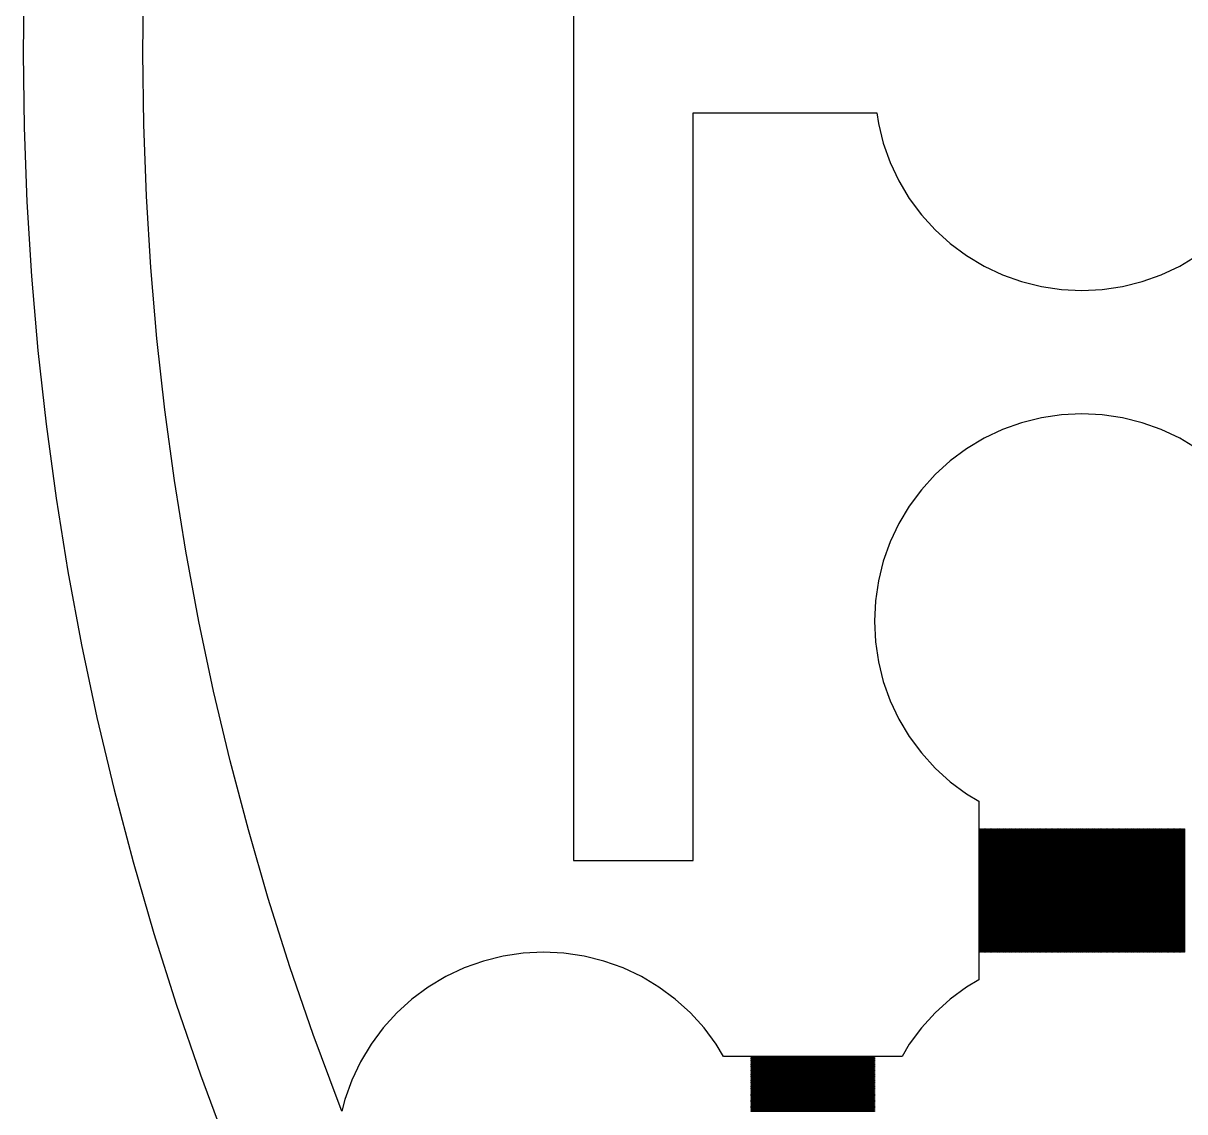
# Model space of a CAD drawing. Extents: x -10 to 91, y -24 to 82.
# Drawn here: x -10.2 to 9.22, y 9.3 to 27.5 of the extents above; entities that cross this region are included whole.
import ezdxf

# ---------------------------------------------------------------- set-up
doc = ezdxf.new("R2010")
doc.units = 0

msp = doc.modelspace()

# ---------------------------------------------------------------- linework, layer by layer
for p, q in [((-1, 32.0704), (-1, 13.5)), ((-10.1847, 28.2442), (-10.2, 27)), ((-8.2, 27), (-8.18532, 28.1951)), ((-10.2, 27), (-10.1847, 25.7558)), ((-8.18532, 25.8048), (-8.2, 27)), ((1, 13.5), (1, 26)), ((1, 26), (4.07043, 26)), ((4.07043, 26), (4.09668, 25.823)), ((-10.1847, 25.7558), (-10.1389, 24.5123)), ((-8.14133, 24.6104), (-8.18532, 25.8048)), ((4.09668, 25.823), (4.17943, 25.4927)), ((4.17943, 25.4927), (4.29414, 25.1721)), ((4.29414, 25.1721), (4.43974, 24.8643)), ((4.43974, 24.8643), (4.61481, 24.5722)), ((-10.1389, 24.5123), (-10.0626, 23.2703)), ((-8.06804, 23.4174), (-8.14133, 24.6104)), ((4.61481, 24.5722), (4.81766, 24.2987)), ((4.81766, 24.2987), (5.04634, 24.0463)), ((5.04634, 24.0463), (5.29866, 23.8177)), ((5.29866, 23.8177), (5.57217, 23.6148)), ((5.57217, 23.6148), (5.86426, 23.4397)), ((9.13574, 23.4397), (9.42783, 23.6148)), ((-7.96548, 22.2266), (-8.06804, 23.4174)), ((5.86426, 23.4397), (6.17209, 23.2941)), ((8.82791, 23.2941), (9.13574, 23.4397)), ((-10.0626, 23.2703), (-9.95586, 22.0305)), ((6.17209, 23.2941), (6.49272, 23.1794)), ((6.49272, 23.1794), (6.82304, 23.0967)), ((8.17696, 23.0967), (8.50728, 23.1794)), ((8.50728, 23.1794), (8.82791, 23.2941)), ((6.82304, 23.0967), (7.15988, 23.0467)), ((7.15988, 23.0467), (7.5, 23.03)), ((7.5, 23.03), (7.84012, 23.0467)), ((7.84012, 23.0467), (8.17696, 23.0967)), ((-7.83374, 21.0386), (-7.96548, 22.2266)), ((-9.95586, 22.0305), (-9.81871, 20.7938)), ((-7.67288, 19.8542), (-7.83374, 21.0386)), ((-9.81871, 20.7938), (-9.65125, 19.5608)), ((6.49272, 20.8206), (6.17209, 20.7059)), ((6.82304, 20.9033), (6.49272, 20.8206)), ((7.15988, 20.9533), (6.82304, 20.9033)), ((7.5, 20.97), (7.15988, 20.9533)), ((7.84012, 20.9533), (7.5, 20.97)), ((8.17696, 20.9033), (7.84012, 20.9533)), ((8.50728, 20.8206), (8.17696, 20.9033)), ((8.82791, 20.7059), (8.50728, 20.8206)), ((6.17209, 20.7059), (5.86426, 20.5603)), ((9.13574, 20.5603), (8.82791, 20.7059)), ((5.86426, 20.5603), (5.57217, 20.3852)), ((9.42783, 20.3852), (9.13574, 20.5603)), ((5.57217, 20.3852), (5.29866, 20.1823)), ((5.29866, 20.1823), (5.04634, 19.9537)), ((-7.48302, 18.6741), (-7.67288, 19.8542)), ((5.04634, 19.9537), (4.81766, 19.7013)), ((4.81766, 19.7013), (4.61481, 19.4278)), ((-9.65125, 19.5608), (-9.45357, 18.3322)), ((4.61481, 19.4278), (4.43974, 19.1357)), ((4.43974, 19.1357), (4.29414, 18.8279)), ((-7.26424, 17.4991), (-7.48302, 18.6741)), ((4.29414, 18.8279), (4.17943, 18.5073)), ((4.17943, 18.5073), (4.09668, 18.177)), ((-9.45357, 18.3322), (-9.2258, 17.1089)), ((4.09668, 18.177), (4.04672, 17.8401)), ((4.04672, 17.8401), (4.03001, 17.5)), ((-7.01669, 16.3298), (-7.26424, 17.4991)), ((4.03001, 17.5), (4.04672, 17.1599)), ((-9.2258, 17.1089), (-8.96809, 15.8916)), ((4.04672, 17.1599), (4.09668, 16.823)), ((4.09668, 16.823), (4.17943, 16.4927)), ((-6.74051, 15.1669), (-7.01669, 16.3298)), ((4.17943, 16.4927), (4.29414, 16.1721)), ((4.29414, 16.1721), (4.43974, 15.8642)), ((-8.96809, 15.8916), (-8.68057, 14.6809)), ((4.43974, 15.8642), (4.61481, 15.5722)), ((4.61481, 15.5722), (4.81766, 15.2986)), ((-6.43588, 14.0111), (-6.74051, 15.1669)), ((4.81766, 15.2986), (5.04634, 15.0463)), ((5.04634, 15.0463), (5.29866, 14.8176)), ((5.29866, 14.8176), (5.57217, 14.6148)), ((-8.68057, 14.6809), (-8.36343, 13.4777)), ((5.57217, 14.6148), (5.77501, 14.4932)), ((5.77501, 14.4932), (5.77501, 11.5068)), ((-6.10298, 12.8631), (-6.43588, 14.0111)), ((5.785, 11.97), (5.785, 14.03)), ((5.785, 14.03), (5.79501, 14.03)), ((5.79501, 14.03), (5.79501, 11.97)), ((5.80501, 11.97), (5.80501, 14.03)), ((5.80501, 14.03), (5.815, 14.03)), ((5.815, 14.03), (5.815, 11.97)), ((5.82501, 11.97), (5.82501, 14.03)), ((5.82501, 14.03), (5.83501, 14.03)), ((5.83501, 14.03), (5.83501, 11.97)), ((5.845, 11.97), (5.845, 14.03)), ((5.845, 14.03), (5.85501, 14.03)), ((5.85501, 14.03), (5.85501, 11.97)), ((5.86501, 11.97), (5.86501, 14.03)), ((5.86501, 14.03), (5.875, 14.03)), ((5.875, 14.03), (5.875, 11.97)), ((5.88501, 11.97), (5.88501, 14.03)), ((5.88501, 14.03), (5.895, 14.03)), ((5.895, 14.03), (5.895, 11.97)), ((5.90501, 11.97), (5.90501, 14.03)), ((5.90501, 14.03), (5.91501, 14.03)), ((5.91501, 14.03), (5.91501, 11.97)), ((5.925, 11.97), (5.925, 14.03)), ((5.925, 14.03), (5.93501, 14.03)), ((5.93501, 14.03), (5.93501, 11.97)), ((5.94501, 11.97), (5.94501, 14.03)), ((5.94501, 14.03), (5.955, 14.03)), ((5.955, 14.03), (5.955, 11.97)), ((5.96501, 11.97), (5.96501, 14.03)), ((5.96501, 14.03), (5.97501, 14.03)), ((5.97501, 14.03), (5.97501, 11.97)), ((5.985, 11.97), (5.985, 14.03)), ((5.985, 14.03), (5.99501, 14.03)), ((5.99501, 14.03), (5.99501, 11.97)), ((6.005, 11.97), (6.005, 14.03)), ((6.005, 14.03), (6.01501, 14.03)), ((6.01501, 14.03), (6.01501, 11.97)), ((6.02501, 11.97), (6.02501, 14.03)), ((6.02501, 14.03), (6.035, 14.03)), ((6.035, 14.03), (6.035, 11.97)), ((6.04501, 11.97), (6.04501, 14.03)), ((6.04501, 14.03), (6.05501, 14.03)), ((6.05501, 14.03), (6.05501, 11.97)), ((6.065, 11.97), (6.065, 14.03)), ((6.065, 14.03), (6.07501, 14.03)), ((6.07501, 14.03), (6.07501, 11.97)), ((6.08501, 11.97), (6.08501, 14.03)), ((6.08501, 14.03), (6.095, 14.03)), ((6.095, 14.03), (6.095, 11.97)), ((6.10501, 11.97), (6.10501, 14.03)), ((6.10501, 14.03), (6.11501, 14.03)), ((6.11501, 14.03), (6.11501, 11.97)), ((6.125, 11.97), (6.125, 14.03)), ((6.125, 14.03), (6.13501, 14.03)), ((6.13501, 14.03), (6.13501, 11.97)), ((6.145, 11.97), (6.145, 14.03)), ((6.145, 14.03), (6.15501, 14.03)), ((6.15501, 14.03), (6.15501, 11.97)), ((6.16501, 11.97), (6.16501, 14.03)), ((6.16501, 14.03), (6.175, 14.03)), ((6.175, 14.03), (6.175, 11.97)), ((6.18501, 11.97), (6.18501, 14.03)), ((6.18501, 14.03), (6.19501, 14.03)), ((6.19501, 14.03), (6.19501, 11.97)), ((6.205, 11.97), (6.205, 14.03)), ((6.205, 14.03), (6.21501, 14.03)), ((6.21501, 14.03), (6.21501, 11.97)), ((6.22501, 11.97), (6.22501, 14.03)), ((6.22501, 14.03), (6.235, 14.03)), ((6.235, 14.03), (6.235, 11.97)), ((6.24501, 11.97), (6.24501, 14.03)), ((6.24501, 14.03), (6.255, 14.03)), ((6.255, 14.03), (6.255, 11.97)), ((6.26501, 11.97), (6.26501, 14.03)), ((6.26501, 14.03), (6.27501, 14.03)), ((6.27501, 14.03), (6.27501, 11.97)), ((6.285, 11.97), (6.285, 14.03)), ((6.285, 14.03), (6.29501, 14.03)), ((6.29501, 14.03), (6.29501, 11.97)), ((6.30501, 11.97), (6.30501, 14.03)), ((6.30501, 14.03), (6.315, 14.03)), ((6.315, 14.03), (6.315, 11.97)), ((6.32501, 11.97), (6.32501, 14.03)), ((6.32501, 14.03), (6.33501, 14.03)), ((6.33501, 14.03), (6.33501, 11.97)), ((6.345, 11.97), (6.345, 14.03)), ((6.345, 14.03), (6.35501, 14.03)), ((6.35501, 14.03), (6.35501, 11.97)), ((6.36501, 11.97), (6.36501, 14.03)), ((6.36501, 14.03), (6.375, 14.03)), ((6.375, 14.03), (6.375, 11.97)), ((6.38501, 11.97), (6.38501, 14.03)), ((6.38501, 14.03), (6.395, 14.03)), ((6.395, 14.03), (6.395, 11.97)), ((6.40501, 11.97), (6.40501, 14.03)), ((6.40501, 14.03), (6.41501, 14.03)), ((6.41501, 14.03), (6.41501, 11.97)), ((6.425, 11.97), (6.425, 14.03)), ((6.425, 14.03), (6.43501, 14.03)), ((6.43501, 14.03), (6.43501, 11.97)), ((6.44501, 11.97), (6.44501, 14.03)), ((6.44501, 14.03), (6.455, 14.03)), ((6.455, 14.03), (6.455, 11.97)), ((6.46501, 11.97), (6.46501, 14.03)), ((6.46501, 14.03), (6.47501, 14.03)), ((6.47501, 14.03), (6.47501, 11.97)), ((6.485, 11.97), (6.485, 14.03)), ((6.485, 14.03), (6.49501, 14.03)), ((6.49501, 14.03), (6.49501, 11.97)), ((6.505, 11.97), (6.505, 14.03)), ((6.505, 14.03), (6.51501, 14.03)), ((6.51501, 14.03), (6.51501, 11.97)), ((6.52501, 11.97), (6.52501, 14.03)), ((6.52501, 14.03), (6.535, 14.03)), ((6.535, 14.03), (6.535, 11.97)), ((6.54501, 11.97), (6.54501, 14.03)), ((6.54501, 14.03), (6.55501, 14.03)), ((6.55501, 14.03), (6.55501, 11.97)), ((6.565, 11.97), (6.565, 14.03)), ((6.565, 14.03), (6.57501, 14.03)), ((6.57501, 14.03), (6.57501, 11.97)), ((6.58501, 11.97), (6.58501, 14.03)), ((6.58501, 14.03), (6.595, 14.03)), ((6.595, 14.03), (6.595, 11.97)), ((6.60501, 11.97), (6.60501, 14.03)), ((6.60501, 14.03), (6.61501, 14.03)), ((6.61501, 14.03), (6.61501, 11.97)), ((6.625, 11.97), (6.625, 14.03)), ((6.625, 14.03), (6.63501, 14.03)), ((6.63501, 14.03), (6.63501, 11.97)), ((6.645, 11.97), (6.645, 14.03)), ((6.645, 14.03), (6.65501, 14.03)), ((6.65501, 14.03), (6.65501, 11.97)), ((6.66501, 11.97), (6.66501, 14.03)), ((6.66501, 14.03), (6.675, 14.03)), ((6.675, 14.03), (6.675, 11.97)), ((6.68501, 11.97), (6.68501, 14.03)), ((6.68501, 14.03), (6.69501, 14.03)), ((6.69501, 14.03), (6.69501, 11.97)), ((6.705, 11.97), (6.705, 14.03)), ((6.705, 14.03), (6.71501, 14.03)), ((6.71501, 14.03), (6.71501, 11.97)), ((6.72501, 11.97), (6.72501, 14.03)), ((6.72501, 14.03), (6.735, 14.03)), ((6.735, 14.03), (6.735, 11.97)), ((6.74501, 11.97), (6.74501, 14.03)), ((6.74501, 14.03), (6.755, 14.03)), ((6.755, 14.03), (6.755, 11.97)), ((6.76501, 11.97), (6.76501, 14.03)), ((6.76501, 14.03), (6.77501, 14.03)), ((6.77501, 14.03), (6.77501, 11.97)), ((6.785, 11.97), (6.785, 14.03)), ((6.785, 14.03), (6.79501, 14.03)), ((6.79501, 14.03), (6.79501, 11.97)), ((6.80501, 11.97), (6.80501, 14.03)), ((6.80501, 14.03), (6.815, 14.03)), ((6.815, 14.03), (6.815, 11.97)), ((6.82501, 11.97), (6.82501, 14.03)), ((6.82501, 14.03), (6.83501, 14.03)), ((6.83501, 14.03), (6.83501, 11.97)), ((6.845, 11.97), (6.845, 14.03)), ((6.845, 14.03), (6.85501, 14.03)), ((6.85501, 14.03), (6.85501, 11.97)), ((6.86501, 11.97), (6.86501, 14.03)), ((6.86501, 14.03), (6.875, 14.03)), ((6.875, 14.03), (6.875, 11.97)), ((6.88501, 11.97), (6.88501, 14.03)), ((6.88501, 14.03), (6.895, 14.03)), ((6.895, 14.03), (6.895, 11.97)), ((6.90501, 11.97), (6.90501, 14.03)), ((6.90501, 14.03), (6.91501, 14.03)), ((6.91501, 14.03), (6.91501, 11.97)), ((6.925, 11.97), (6.925, 14.03)), ((6.925, 14.03), (6.93501, 14.03)), ((6.93501, 14.03), (6.93501, 11.97)), ((6.94501, 11.97), (6.94501, 14.03)), ((6.94501, 14.03), (6.955, 14.03)), ((6.955, 14.03), (6.955, 11.97)), ((6.96501, 11.97), (6.96501, 14.03)), ((6.96501, 14.03), (6.97501, 14.03)), ((6.97501, 14.03), (6.97501, 11.97)), ((6.985, 11.97), (6.985, 14.03)), ((6.985, 14.03), (6.99501, 14.03)), ((6.99501, 14.03), (6.99501, 11.97)), ((7.005, 11.97), (7.005, 14.03)), ((7.005, 14.03), (7.01501, 14.03)), ((7.01501, 14.03), (7.01501, 11.97)), ((7.02501, 11.97), (7.02501, 14.03)), ((7.02501, 14.03), (7.035, 14.03)), ((7.035, 14.03), (7.035, 11.97)), ((7.04501, 11.97), (7.04501, 14.03)), ((7.04501, 14.03), (7.05501, 14.03)), ((7.05501, 14.03), (7.05501, 11.97)), ((7.065, 11.97), (7.065, 14.03)), ((7.065, 14.03), (7.07501, 14.03)), ((7.07501, 14.03), (7.07501, 11.97)), ((7.08501, 11.97), (7.08501, 14.03)), ((7.08501, 14.03), (7.095, 14.03)), ((7.095, 14.03), (7.095, 11.97)), ((7.10501, 11.97), (7.10501, 14.03)), ((7.10501, 14.03), (7.11501, 14.03)), ((7.11501, 14.03), (7.11501, 11.97)), ((7.125, 11.97), (7.125, 14.03)), ((7.125, 14.03), (7.13501, 14.03)), ((7.13501, 14.03), (7.13501, 11.97)), ((7.145, 11.97), (7.145, 14.03)), ((7.145, 14.03), (7.15501, 14.03)), ((7.15501, 14.03), (7.15501, 11.97)), ((7.16501, 11.97), (7.16501, 14.03)), ((7.16501, 14.03), (7.175, 14.03)), ((7.175, 14.03), (7.175, 11.97)), ((7.18501, 11.97), (7.18501, 14.03)), ((7.18501, 14.03), (7.19501, 14.03)), ((7.19501, 14.03), (7.19501, 11.97)), ((7.205, 11.97), (7.205, 14.03)), ((7.205, 14.03), (7.21501, 14.03)), ((7.21501, 14.03), (7.21501, 11.97)), ((7.22501, 11.97), (7.22501, 14.03)), ((7.22501, 14.03), (7.235, 14.03)), ((7.235, 14.03), (7.235, 11.97)), ((7.24501, 11.97), (7.24501, 14.03)), ((7.24501, 14.03), (7.255, 14.03)), ((7.255, 14.03), (7.255, 11.97)), ((7.26501, 11.97), (7.26501, 14.03)), ((7.26501, 14.03), (7.27501, 14.03)), ((7.27501, 14.03), (7.27501, 11.97)), ((7.285, 11.97), (7.285, 14.03)), ((7.285, 14.03), (7.29501, 14.03)), ((7.29501, 14.03), (7.29501, 11.97)), ((7.30501, 11.97), (7.30501, 14.03)), ((7.30501, 14.03), (7.315, 14.03)), ((7.315, 14.03), (7.315, 11.97)), ((7.32501, 11.97), (7.32501, 14.03)), ((7.32501, 14.03), (7.33501, 14.03)), ((7.33501, 14.03), (7.33501, 11.97)), ((7.345, 11.97), (7.345, 14.03)), ((7.345, 14.03), (7.35501, 14.03)), ((7.35501, 14.03), (7.35501, 11.97)), ((7.36501, 11.97), (7.36501, 14.03)), ((7.36501, 14.03), (7.375, 14.03)), ((7.375, 14.03), (7.375, 11.97)), ((7.38501, 11.97), (7.38501, 14.03)), ((7.38501, 14.03), (7.395, 14.03)), ((7.395, 14.03), (7.395, 11.97)), ((7.40501, 11.97), (7.40501, 14.03)), ((7.40501, 14.03), (7.41501, 14.03)), ((7.41501, 14.03), (7.41501, 11.97)), ((7.425, 11.97), (7.425, 14.03)), ((7.425, 14.03), (7.43501, 14.03)), ((7.43501, 14.03), (7.43501, 11.97)), ((7.44501, 11.97), (7.44501, 14.03)), ((7.44501, 14.03), (7.455, 14.03)), ((7.455, 14.03), (7.455, 11.97)), ((7.46501, 11.97), (7.46501, 14.03)), ((7.46501, 14.03), (7.47501, 14.03)), ((7.47501, 14.03), (7.47501, 11.97)), ((7.485, 11.97), (7.485, 14.03)), ((7.485, 14.03), (7.49501, 14.03)), ((7.49501, 14.03), (7.49501, 11.97)), ((7.50499, 11.97), (7.50499, 14.03)), ((7.50499, 14.03), (7.515, 14.03)), ((7.515, 14.03), (7.515, 11.97)), ((7.52499, 11.97), (7.52499, 14.03)), ((7.52499, 14.03), (7.53499, 14.03)), ((7.53499, 14.03), (7.53499, 11.97)), ((7.545, 11.97), (7.545, 14.03)), ((7.545, 14.03), (7.55499, 14.03)), ((7.55499, 14.03), (7.55499, 11.97)), ((7.56499, 11.97), (7.56499, 14.03)), ((7.56499, 14.03), (7.575, 14.03)), ((7.575, 14.03), (7.575, 11.97)), ((7.58499, 11.97), (7.58499, 14.03)), ((7.58499, 14.03), (7.59499, 14.03)), ((7.59499, 14.03), (7.59499, 11.97)), ((7.605, 11.97), (7.605, 14.03)), ((7.605, 14.03), (7.61499, 14.03)), ((7.61499, 14.03), (7.61499, 11.97)), ((7.625, 11.97), (7.625, 14.03)), ((7.625, 14.03), (7.63499, 14.03)), ((7.63499, 14.03), (7.63499, 11.97)), ((7.64499, 11.97), (7.64499, 14.03)), ((7.64499, 14.03), (7.655, 14.03)), ((7.655, 14.03), (7.655, 11.97)), ((7.66499, 11.97), (7.66499, 14.03)), ((7.66499, 14.03), (7.67499, 14.03)), ((7.67499, 14.03), (7.67499, 11.97)), ((7.685, 11.97), (7.685, 14.03)), ((7.685, 14.03), (7.69499, 14.03)), ((7.69499, 14.03), (7.69499, 11.97)), ((7.70499, 11.97), (7.70499, 14.03)), ((7.70499, 14.03), (7.715, 14.03)), ((7.715, 14.03), (7.715, 11.97)), ((7.72499, 11.97), (7.72499, 14.03)), ((7.72499, 14.03), (7.73499, 14.03)), ((7.73499, 14.03), (7.73499, 11.97)), ((7.745, 11.97), (7.745, 14.03)), ((7.745, 14.03), (7.75499, 14.03)), ((7.75499, 14.03), (7.75499, 11.97)), ((7.765, 11.97), (7.765, 14.03)), ((7.765, 14.03), (7.77499, 14.03)), ((7.77499, 14.03), (7.77499, 11.97)), ((7.78499, 11.97), (7.78499, 14.03)), ((7.78499, 14.03), (7.795, 14.03)), ((7.795, 14.03), (7.795, 11.97)), ((7.80499, 11.97), (7.80499, 14.03)), ((7.80499, 14.03), (7.81499, 14.03)), ((7.81499, 14.03), (7.81499, 11.97)), ((7.825, 11.97), (7.825, 14.03)), ((7.825, 14.03), (7.83499, 14.03)), ((7.83499, 14.03), (7.83499, 11.97)), ((7.84499, 11.97), (7.84499, 14.03)), ((7.84499, 14.03), (7.855, 14.03)), ((7.855, 14.03), (7.855, 11.97)), ((7.86499, 11.97), (7.86499, 14.03)), ((7.86499, 14.03), (7.875, 14.03)), ((7.875, 14.03), (7.875, 11.97)), ((7.88499, 11.97), (7.88499, 14.03)), ((7.88499, 14.03), (7.89499, 14.03)), ((7.89499, 14.03), (7.89499, 11.97)), ((7.905, 11.97), (7.905, 14.03)), ((7.905, 14.03), (7.91499, 14.03)), ((7.91499, 14.03), (7.91499, 11.97)), ((7.92499, 11.97), (7.92499, 14.03)), ((7.92499, 14.03), (7.935, 14.03)), ((7.935, 14.03), (7.935, 11.97)), ((7.94499, 11.97), (7.94499, 14.03)), ((7.94499, 14.03), (7.95499, 14.03)), ((7.95499, 14.03), (7.95499, 11.97)), ((7.965, 11.97), (7.965, 14.03)), ((7.965, 14.03), (7.97499, 14.03)), ((7.97499, 14.03), (7.97499, 11.97)), ((7.98499, 11.97), (7.98499, 14.03)), ((7.98499, 14.03), (7.995, 14.03)), ((7.995, 14.03), (7.995, 11.97)), ((8.00499, 11.97), (8.00499, 14.03)), ((8.00499, 14.03), (8.015, 14.03)), ((8.015, 14.03), (8.015, 11.97)), ((8.02499, 11.97), (8.02499, 14.03)), ((8.02499, 14.03), (8.03499, 14.03)), ((8.03499, 14.03), (8.03499, 11.97)), ((8.045, 11.97), (8.045, 14.03)), ((8.045, 14.03), (8.05499, 14.03)), ((8.05499, 14.03), (8.05499, 11.97)), ((8.06499, 11.97), (8.06499, 14.03)), ((8.06499, 14.03), (8.075, 14.03)), ((8.075, 14.03), (8.075, 11.97)), ((8.08499, 11.97), (8.08499, 14.03)), ((8.08499, 14.03), (8.09499, 14.03)), ((8.09499, 14.03), (8.09499, 11.97)), ((8.105, 11.97), (8.105, 14.03)), ((8.105, 14.03), (8.11499, 14.03)), ((8.11499, 14.03), (8.11499, 11.97)), ((8.125, 11.97), (8.125, 14.03)), ((8.125, 14.03), (8.13499, 14.03)), ((8.13499, 14.03), (8.13499, 11.97)), ((8.14499, 11.97), (8.14499, 14.03)), ((8.14499, 14.03), (8.155, 14.03)), ((8.155, 14.03), (8.155, 11.97)), ((8.16499, 11.97), (8.16499, 14.03)), ((8.16499, 14.03), (8.17499, 14.03)), ((8.17499, 14.03), (8.17499, 11.97)), ((8.185, 11.97), (8.185, 14.03)), ((8.185, 14.03), (8.19499, 14.03)), ((8.19499, 14.03), (8.19499, 11.97)), ((8.20499, 11.97), (8.20499, 14.03)), ((8.20499, 14.03), (8.215, 14.03)), ((8.215, 14.03), (8.215, 11.97)), ((8.22499, 11.97), (8.22499, 14.03)), ((8.22499, 14.03), (8.23499, 14.03)), ((8.23499, 14.03), (8.23499, 11.97)), ((8.245, 11.97), (8.245, 14.03)), ((8.245, 14.03), (8.25499, 14.03)), ((8.25499, 14.03), (8.25499, 11.97)), ((8.265, 11.97), (8.265, 14.03)), ((8.265, 14.03), (8.27499, 14.03)), ((8.27499, 14.03), (8.27499, 11.97)), ((8.28499, 11.97), (8.28499, 14.03)), ((8.28499, 14.03), (8.295, 14.03)), ((8.295, 14.03), (8.295, 11.97)), ((8.30499, 11.97), (8.30499, 14.03)), ((8.30499, 14.03), (8.31499, 14.03)), ((8.31499, 14.03), (8.31499, 11.97)), ((8.325, 11.97), (8.325, 14.03)), ((8.325, 14.03), (8.33499, 14.03)), ((8.33499, 14.03), (8.33499, 11.97)), ((8.34499, 11.97), (8.34499, 14.03)), ((8.34499, 14.03), (8.355, 14.03)), ((8.355, 14.03), (8.355, 11.97)), ((8.36499, 11.97), (8.36499, 14.03)), ((8.36499, 14.03), (8.375, 14.03)), ((8.375, 14.03), (8.375, 11.97)), ((8.38499, 11.97), (8.38499, 14.03)), ((8.38499, 14.03), (8.39499, 14.03)), ((8.39499, 14.03), (8.39499, 11.97)), ((8.405, 11.97), (8.405, 14.03)), ((8.405, 14.03), (8.41499, 14.03)), ((8.41499, 14.03), (8.41499, 11.97)), ((8.42499, 11.97), (8.42499, 14.03)), ((8.42499, 14.03), (8.435, 14.03)), ((8.435, 14.03), (8.435, 11.97)), ((8.44499, 11.97), (8.44499, 14.03)), ((8.44499, 14.03), (8.45499, 14.03)), ((8.45499, 14.03), (8.45499, 11.97)), ((8.465, 11.97), (8.465, 14.03)), ((8.465, 14.03), (8.47499, 14.03)), ((8.47499, 14.03), (8.47499, 11.97)), ((8.48499, 11.97), (8.48499, 14.03)), ((8.48499, 14.03), (8.495, 14.03)), ((8.495, 14.03), (8.495, 11.97)), ((8.50499, 11.97), (8.50499, 14.03)), ((8.50499, 14.03), (8.515, 14.03)), ((8.515, 14.03), (8.515, 11.97)), ((8.52499, 11.97), (8.52499, 14.03)), ((8.52499, 14.03), (8.53499, 14.03)), ((8.53499, 14.03), (8.53499, 11.97)), ((8.545, 11.97), (8.545, 14.03)), ((8.545, 14.03), (8.55499, 14.03)), ((8.55499, 14.03), (8.55499, 11.97)), ((8.56499, 11.97), (8.56499, 14.03)), ((8.56499, 14.03), (8.575, 14.03)), ((8.575, 14.03), (8.575, 11.97)), ((8.58499, 11.97), (8.58499, 14.03)), ((8.58499, 14.03), (8.59499, 14.03)), ((8.59499, 14.03), (8.59499, 11.97)), ((8.605, 11.97), (8.605, 14.03)), ((8.605, 14.03), (8.61499, 14.03)), ((8.61499, 14.03), (8.61499, 11.97)), ((8.625, 11.97), (8.625, 14.03)), ((8.625, 14.03), (8.63499, 14.03)), ((8.63499, 14.03), (8.63499, 11.97)), ((8.64499, 11.97), (8.64499, 14.03)), ((8.64499, 14.03), (8.655, 14.03)), ((8.655, 14.03), (8.655, 11.97)), ((8.66499, 11.97), (8.66499, 14.03)), ((8.66499, 14.03), (8.67499, 14.03)), ((8.67499, 14.03), (8.67499, 11.97)), ((8.685, 11.97), (8.685, 14.03)), ((8.685, 14.03), (8.69499, 14.03)), ((8.69499, 14.03), (8.69499, 11.97)), ((8.70499, 11.97), (8.70499, 14.03)), ((8.70499, 14.03), (8.715, 14.03)), ((8.715, 14.03), (8.715, 11.97)), ((8.72499, 11.97), (8.72499, 14.03)), ((8.72499, 14.03), (8.73499, 14.03)), ((8.73499, 14.03), (8.73499, 11.97)), ((8.745, 11.97), (8.745, 14.03)), ((8.745, 14.03), (8.75499, 14.03)), ((8.75499, 14.03), (8.75499, 11.97)), ((8.765, 11.97), (8.765, 14.03)), ((8.765, 14.03), (8.77499, 14.03)), ((8.77499, 14.03), (8.77499, 11.97)), ((8.78499, 11.97), (8.78499, 14.03)), ((8.78499, 14.03), (8.795, 14.03)), ((8.795, 14.03), (8.795, 11.97)), ((8.80499, 11.97), (8.80499, 14.03)), ((8.80499, 14.03), (8.81499, 14.03)), ((8.81499, 14.03), (8.81499, 11.97)), ((8.825, 11.97), (8.825, 14.03)), ((8.825, 14.03), (8.83499, 14.03)), ((8.83499, 14.03), (8.83499, 11.97)), ((8.84499, 11.97), (8.84499, 14.03)), ((8.84499, 14.03), (8.855, 14.03)), ((8.855, 14.03), (8.855, 11.97)), ((8.86499, 11.97), (8.86499, 14.03)), ((8.86499, 14.03), (8.875, 14.03)), ((8.875, 14.03), (8.875, 11.97)), ((8.88499, 11.97), (8.88499, 14.03)), ((8.88499, 14.03), (8.89499, 14.03)), ((8.89499, 14.03), (8.89499, 11.97)), ((8.905, 11.97), (8.905, 14.03)), ((8.905, 14.03), (8.91499, 14.03)), ((8.91499, 14.03), (8.91499, 11.97)), ((8.92499, 11.97), (8.92499, 14.03)), ((8.92499, 14.03), (8.935, 14.03)), ((8.935, 14.03), (8.935, 11.97)), ((8.94499, 11.97), (8.94499, 14.03)), ((8.94499, 14.03), (8.95499, 14.03)), ((8.95499, 14.03), (8.95499, 11.97)), ((8.965, 11.97), (8.965, 14.03)), ((8.965, 14.03), (8.97499, 14.03)), ((8.97499, 14.03), (8.97499, 11.97)), ((8.98499, 11.97), (8.98499, 14.03)), ((8.98499, 14.03), (8.995, 14.03)), ((8.995, 14.03), (8.995, 11.97)), ((9.00499, 11.97), (9.00499, 14.03)), ((9.00499, 14.03), (9.015, 14.03)), ((9.015, 14.03), (9.015, 11.97)), ((9.02499, 11.97), (9.02499, 14.03)), ((9.02499, 14.03), (9.03499, 14.03)), ((9.03499, 14.03), (9.03499, 11.97)), ((9.045, 11.97), (9.045, 14.03)), ((9.045, 14.03), (9.05499, 14.03)), ((9.05499, 14.03), (9.05499, 11.97)), ((9.06499, 11.97), (9.06499, 14.03)), ((9.06499, 14.03), (9.075, 14.03)), ((9.075, 14.03), (9.075, 11.97)), ((9.08499, 11.97), (9.08499, 14.03)), ((9.08499, 14.03), (9.09499, 14.03)), ((9.09499, 14.03), (9.09499, 11.97)), ((9.105, 11.97), (9.105, 14.03)), ((9.105, 14.03), (9.11499, 14.03)), ((9.11499, 14.03), (9.11499, 11.97)), ((9.125, 11.97), (9.125, 14.03)), ((9.125, 14.03), (9.13499, 14.03)), ((9.13499, 14.03), (9.13499, 11.97)), ((9.14499, 11.97), (9.14499, 14.03)), ((9.14499, 14.03), (9.155, 14.03)), ((9.155, 14.03), (9.155, 11.97)), ((9.16499, 11.97), (9.16499, 14.03)), ((9.16499, 14.03), (9.17499, 14.03)), ((9.17499, 14.03), (9.17499, 11.97)), ((9.185, 11.97), (9.185, 14.03)), ((9.185, 14.03), (9.19499, 14.03)), ((9.19499, 14.03), (9.19499, 11.97)), ((9.20499, 11.97), (9.20499, 14.03)), ((9.20499, 14.03), (9.215, 14.03)), ((9.215, 14.03), (9.215, 11.97)), ((-8.36343, 13.4777), (-8.01686, 12.2826)), ((-1, 13.5), (1, 13.5)), ((-5.74202, 11.7237), (-6.10298, 12.8631)), ((-8.01686, 12.2826), (-7.64107, 11.0963)), ((-2.17696, 11.9033), (-2.50728, 11.8206)), ((-1.84012, 11.9533), (-2.17696, 11.9033)), ((-1.5, 11.97), (-1.84012, 11.9533)), ((-1.15987, 11.9533), (-1.5, 11.97)), ((-0.82303, 11.9033), (-1.15987, 11.9533)), ((-0.49271, 11.8206), (-0.82303, 11.9033)), ((5.79501, 11.97), (5.785, 11.97)), ((5.815, 11.97), (5.80501, 11.97)), ((5.83501, 11.97), (5.82501, 11.97)), ((5.85501, 11.97), (5.845, 11.97)), ((5.875, 11.97), (5.86501, 11.97)), ((5.895, 11.97), (5.88501, 11.97)), ((5.91501, 11.97), (5.90501, 11.97)), ((5.93501, 11.97), (5.925, 11.97)), ((5.955, 11.97), (5.94501, 11.97)), ((5.97501, 11.97), (5.96501, 11.97)), ((5.99501, 11.97), (5.985, 11.97)), ((6.01501, 11.97), (6.005, 11.97)), ((6.035, 11.97), (6.02501, 11.97)), ((6.05501, 11.97), (6.04501, 11.97)), ((6.07501, 11.97), (6.065, 11.97)), ((6.095, 11.97), (6.08501, 11.97)), ((6.11501, 11.97), (6.10501, 11.97)), ((6.13501, 11.97), (6.125, 11.97)), ((6.15501, 11.97), (6.145, 11.97)), ((6.175, 11.97), (6.16501, 11.97)), ((6.19501, 11.97), (6.18501, 11.97)), ((6.21501, 11.97), (6.205, 11.97)), ((6.235, 11.97), (6.22501, 11.97)), ((6.255, 11.97), (6.24501, 11.97)), ((6.27501, 11.97), (6.26501, 11.97)), ((6.29501, 11.97), (6.285, 11.97)), ((6.315, 11.97), (6.30501, 11.97)), ((6.33501, 11.97), (6.32501, 11.97)), ((6.35501, 11.97), (6.345, 11.97)), ((6.375, 11.97), (6.36501, 11.97)), ((6.395, 11.97), (6.38501, 11.97)), ((6.41501, 11.97), (6.40501, 11.97)), ((6.43501, 11.97), (6.425, 11.97)), ((6.455, 11.97), (6.44501, 11.97)), ((6.47501, 11.97), (6.46501, 11.97)), ((6.49501, 11.97), (6.485, 11.97)), ((6.51501, 11.97), (6.505, 11.97)), ((6.535, 11.97), (6.52501, 11.97)), ((6.55501, 11.97), (6.54501, 11.97)), ((6.57501, 11.97), (6.565, 11.97)), ((6.595, 11.97), (6.58501, 11.97)), ((6.61501, 11.97), (6.60501, 11.97)), ((6.63501, 11.97), (6.625, 11.97)), ((6.65501, 11.97), (6.645, 11.97)), ((6.675, 11.97), (6.66501, 11.97)), ((6.69501, 11.97), (6.68501, 11.97)), ((6.71501, 11.97), (6.705, 11.97)), ((6.735, 11.97), (6.72501, 11.97)), ((6.755, 11.97), (6.74501, 11.97)), ((6.77501, 11.97), (6.76501, 11.97)), ((6.79501, 11.97), (6.785, 11.97)), ((6.815, 11.97), (6.80501, 11.97)), ((6.83501, 11.97), (6.82501, 11.97)), ((6.85501, 11.97), (6.845, 11.97)), ((6.875, 11.97), (6.86501, 11.97)), ((6.895, 11.97), (6.88501, 11.97)), ((6.91501, 11.97), (6.90501, 11.97)), ((6.93501, 11.97), (6.925, 11.97)), ((6.955, 11.97), (6.94501, 11.97)), ((6.97501, 11.97), (6.96501, 11.97)), ((6.99501, 11.97), (6.985, 11.97)), ((7.01501, 11.97), (7.005, 11.97)), ((7.035, 11.97), (7.02501, 11.97)), ((7.05501, 11.97), (7.04501, 11.97)), ((7.07501, 11.97), (7.065, 11.97)), ((7.095, 11.97), (7.08501, 11.97)), ((7.11501, 11.97), (7.10501, 11.97)), ((7.13501, 11.97), (7.125, 11.97)), ((7.15501, 11.97), (7.145, 11.97)), ((7.175, 11.97), (7.16501, 11.97)), ((7.19501, 11.97), (7.18501, 11.97)), ((7.21501, 11.97), (7.205, 11.97)), ((7.235, 11.97), (7.22501, 11.97)), ((7.255, 11.97), (7.24501, 11.97)), ((7.27501, 11.97), (7.26501, 11.97)), ((7.29501, 11.97), (7.285, 11.97)), ((7.315, 11.97), (7.30501, 11.97)), ((7.33501, 11.97), (7.32501, 11.97)), ((7.35501, 11.97), (7.345, 11.97)), ((7.375, 11.97), (7.36501, 11.97)), ((7.395, 11.97), (7.38501, 11.97)), ((7.41501, 11.97), (7.40501, 11.97)), ((7.43501, 11.97), (7.425, 11.97)), ((7.455, 11.97), (7.44501, 11.97)), ((7.47501, 11.97), (7.46501, 11.97)), ((7.49501, 11.97), (7.485, 11.97)), ((7.515, 11.97), (7.50499, 11.97)), ((7.53499, 11.97), (7.52499, 11.97)), ((7.55499, 11.97), (7.545, 11.97)), ((7.575, 11.97), (7.56499, 11.97)), ((7.59499, 11.97), (7.58499, 11.97)), ((7.61499, 11.97), (7.605, 11.97)), ((7.63499, 11.97), (7.625, 11.97)), ((7.655, 11.97), (7.64499, 11.97)), ((7.67499, 11.97), (7.66499, 11.97)), ((7.69499, 11.97), (7.685, 11.97)), ((7.715, 11.97), (7.70499, 11.97)), ((7.73499, 11.97), (7.72499, 11.97)), ((7.75499, 11.97), (7.745, 11.97)), ((7.77499, 11.97), (7.765, 11.97)), ((7.795, 11.97), (7.78499, 11.97)), ((7.81499, 11.97), (7.80499, 11.97)), ((7.83499, 11.97), (7.825, 11.97)), ((7.855, 11.97), (7.84499, 11.97)), ((7.875, 11.97), (7.86499, 11.97)), ((7.89499, 11.97), (7.88499, 11.97)), ((7.91499, 11.97), (7.905, 11.97)), ((7.935, 11.97), (7.92499, 11.97)), ((7.95499, 11.97), (7.94499, 11.97)), ((7.97499, 11.97), (7.965, 11.97)), ((7.995, 11.97), (7.98499, 11.97)), ((8.015, 11.97), (8.00499, 11.97)), ((8.03499, 11.97), (8.02499, 11.97)), ((8.05499, 11.97), (8.045, 11.97)), ((8.075, 11.97), (8.06499, 11.97)), ((8.09499, 11.97), (8.08499, 11.97)), ((8.11499, 11.97), (8.105, 11.97)), ((8.13499, 11.97), (8.125, 11.97)), ((8.155, 11.97), (8.14499, 11.97)), ((8.17499, 11.97), (8.16499, 11.97)), ((8.19499, 11.97), (8.185, 11.97)), ((8.215, 11.97), (8.20499, 11.97)), ((8.23499, 11.97), (8.22499, 11.97)), ((8.25499, 11.97), (8.245, 11.97)), ((8.27499, 11.97), (8.265, 11.97)), ((8.295, 11.97), (8.28499, 11.97)), ((8.31499, 11.97), (8.30499, 11.97)), ((8.33499, 11.97), (8.325, 11.97)), ((8.355, 11.97), (8.34499, 11.97)), ((8.375, 11.97), (8.36499, 11.97)), ((8.39499, 11.97), (8.38499, 11.97)), ((8.41499, 11.97), (8.405, 11.97)), ((8.435, 11.97), (8.42499, 11.97)), ((8.45499, 11.97), (8.44499, 11.97)), ((8.47499, 11.97), (8.465, 11.97)), ((8.495, 11.97), (8.48499, 11.97)), ((8.515, 11.97), (8.50499, 11.97)), ((8.53499, 11.97), (8.52499, 11.97)), ((8.55499, 11.97), (8.545, 11.97)), ((8.575, 11.97), (8.56499, 11.97)), ((8.59499, 11.97), (8.58499, 11.97)), ((8.61499, 11.97), (8.605, 11.97)), ((8.63499, 11.97), (8.625, 11.97)), ((8.655, 11.97), (8.64499, 11.97)), ((8.67499, 11.97), (8.66499, 11.97)), ((8.69499, 11.97), (8.685, 11.97)), ((8.715, 11.97), (8.70499, 11.97)), ((8.73499, 11.97), (8.72499, 11.97)), ((8.75499, 11.97), (8.745, 11.97)), ((8.77499, 11.97), (8.765, 11.97)), ((8.795, 11.97), (8.78499, 11.97)), ((8.81499, 11.97), (8.80499, 11.97)), ((8.83499, 11.97), (8.825, 11.97)), ((8.855, 11.97), (8.84499, 11.97)), ((8.875, 11.97), (8.86499, 11.97)), ((8.89499, 11.97), (8.88499, 11.97)), ((8.91499, 11.97), (8.905, 11.97)), ((8.935, 11.97), (8.92499, 11.97)), ((8.95499, 11.97), (8.94499, 11.97)), ((8.97499, 11.97), (8.965, 11.97)), ((8.995, 11.97), (8.98499, 11.97)), ((9.015, 11.97), (9.00499, 11.97)), ((9.03499, 11.97), (9.02499, 11.97)), ((9.05499, 11.97), (9.045, 11.97)), ((9.075, 11.97), (9.06499, 11.97)), ((9.09499, 11.97), (9.08499, 11.97)), ((9.11499, 11.97), (9.105, 11.97)), ((9.13499, 11.97), (9.125, 11.97)), ((9.155, 11.97), (9.14499, 11.97)), ((9.17499, 11.97), (9.16499, 11.97)), ((9.19499, 11.97), (9.185, 11.97)), ((9.215, 11.97), (9.20499, 11.97)), ((-5.3532, 10.5935), (-5.74202, 11.7237)), ((-2.82791, 11.7059), (-3.13574, 11.5603)), ((-2.50728, 11.8206), (-2.82791, 11.7059)), ((-0.17207, 11.7059), (-0.49271, 11.8206)), ((0.13576, 11.5603), (-0.17207, 11.7059)), ((-3.13574, 11.5603), (-3.42783, 11.3852)), ((0.42784, 11.3852), (0.13576, 11.5603)), ((5.77501, 11.5068), (5.57217, 11.3852)), ((-3.42783, 11.3852), (-3.70134, 11.1823)), ((0.70135, 11.1823), (0.42784, 11.3852)), ((5.57217, 11.3852), (5.29866, 11.1824)), ((-7.64107, 11.0963), (-7.23628, 9.91968)), ((-3.70134, 11.1823), (-3.95366, 10.9537)), ((0.95367, 10.9537), (0.70135, 11.1823)), ((5.29866, 11.1824), (5.04634, 10.9537)), ((-3.95366, 10.9537), (-4.18234, 10.7013)), ((1.18236, 10.7013), (0.95367, 10.9537)), ((5.04634, 10.9537), (4.81766, 10.7014)), ((-4.18234, 10.7013), (-4.38519, 10.4278)), ((1.38521, 10.4278), (1.18236, 10.7013)), ((4.81766, 10.7014), (4.61481, 10.4278)), ((-4.93674, 9.4731), (-5.3532, 10.5935)), ((-4.38519, 10.4278), (-4.56026, 10.1357)), ((1.50677, 10.225), (1.38521, 10.4278)), ((4.61481, 10.4278), (4.49323, 10.225)), ((-4.56026, 10.1357), (-4.70586, 9.82791)), ((4.49323, 10.225), (1.50677, 10.225)), ((1.97, 10.205), (1.97, 10.215)), ((1.97, 10.215), (4.03, 10.215)), ((4.03, 10.205), (1.97, 10.205)), ((1.97, 10.185), (1.97, 10.195)), ((1.97, 10.195), (4.03, 10.195)), ((4.03, 10.185), (1.97, 10.185)), ((1.97, 10.165), (1.97, 10.175)), ((1.97, 10.175), (4.03, 10.175)), ((4.03, 10.165), (1.97, 10.165)), ((1.97, 10.145), (1.97, 10.155)), ((1.97, 10.155), (4.03, 10.155)), ((4.03, 10.145), (1.97, 10.145)), ((1.97, 10.125), (1.97, 10.135)), ((1.97, 10.135), (4.03, 10.135)), ((4.03, 10.125), (1.97, 10.125)), ((1.97, 10.105), (1.97, 10.115)), ((1.97, 10.115), (4.03, 10.115)), ((4.03, 10.105), (1.97, 10.105)), ((4.03, 10.215), (4.03, 10.205)), ((4.03, 10.195), (4.03, 10.185)), ((4.03, 10.175), (4.03, 10.165)), ((4.03, 10.155), (4.03, 10.145)), ((4.03, 10.135), (4.03, 10.125)), ((4.03, 10.115), (4.03, 10.105)), ((-7.23628, 9.91968), (-6.80273, 8.75331)), ((1.97, 10.085), (1.97, 10.095)), ((1.97, 10.095), (4.03, 10.095)), ((4.03, 10.085), (1.97, 10.085)), ((1.97, 10.065), (1.97, 10.075)), ((1.97, 10.075), (4.03, 10.075)), ((4.03, 10.065), (1.97, 10.065)), ((1.97, 10.045), (1.97, 10.055)), ((1.97, 10.055), (4.03, 10.055)), ((4.03, 10.045), (1.97, 10.045)), ((1.97, 10.025), (1.97, 10.035)), ((1.97, 10.035), (4.03, 10.035)), ((4.03, 10.025), (1.97, 10.025)), ((1.97, 10.005), (1.97, 10.015)), ((1.97, 10.015), (4.03, 10.015)), ((4.03, 10.005), (1.97, 10.005)), ((1.97, 9.98499), (1.97, 9.995)), ((1.97, 9.995), (4.03, 9.995)), ((4.03, 9.98499), (1.97, 9.98499)), ((1.97, 9.965), (1.97, 9.97499)), ((1.97, 9.97499), (4.03, 9.97499)), ((4.03, 9.965), (1.97, 9.965)), ((1.97, 9.94499), (1.97, 9.95499)), ((1.97, 9.95499), (4.03, 9.95499)), ((4.03, 9.94499), (1.97, 9.94499)), ((1.97, 9.92499), (1.97, 9.935)), ((1.97, 9.935), (4.03, 9.935)), ((4.03, 9.92499), (1.97, 9.92499)), ((1.97, 9.905), (1.97, 9.91499)), ((1.97, 9.91499), (4.03, 9.91499)), ((4.03, 9.905), (1.97, 9.905)), ((4.03, 10.095), (4.03, 10.085)), ((4.03, 10.075), (4.03, 10.065)), ((4.03, 10.055), (4.03, 10.045)), ((4.03, 10.035), (4.03, 10.025)), ((4.03, 10.015), (4.03, 10.005)), ((4.03, 9.995), (4.03, 9.98499)), ((4.03, 9.97499), (4.03, 9.965)), ((4.03, 9.95499), (4.03, 9.94499)), ((4.03, 9.935), (4.03, 9.92499)), ((4.03, 9.91499), (4.03, 9.905)), ((-4.70586, 9.82791), (-4.82057, 9.50728)), ((1.97, 9.88499), (1.97, 9.89499)), ((1.97, 9.89499), (4.03, 9.89499)), ((4.03, 9.88499), (1.97, 9.88499)), ((1.97, 9.86499), (1.97, 9.875)), ((1.97, 9.875), (4.03, 9.875)), ((4.03, 9.86499), (1.97, 9.86499)), ((1.97, 9.84499), (1.97, 9.855)), ((1.97, 9.855), (4.03, 9.855)), ((4.03, 9.84499), (1.97, 9.84499)), ((1.97, 9.825), (1.97, 9.83499)), ((1.97, 9.83499), (4.03, 9.83499)), ((4.03, 9.825), (1.97, 9.825)), ((1.97, 9.80499), (1.97, 9.81499)), ((1.97, 9.81499), (4.03, 9.81499)), ((4.03, 9.80499), (1.97, 9.80499)), ((1.97, 9.78499), (1.97, 9.795)), ((1.97, 9.795), (4.03, 9.795)), ((4.03, 9.78499), (1.97, 9.78499)), ((1.97, 9.765), (1.97, 9.77499)), ((1.97, 9.77499), (4.03, 9.77499)), ((4.03, 9.765), (1.97, 9.765)), ((1.97, 9.745), (1.97, 9.75499)), ((1.97, 9.75499), (4.03, 9.75499)), ((4.03, 9.745), (1.97, 9.745)), ((1.97, 9.72499), (1.97, 9.73499)), ((1.97, 9.73499), (4.03, 9.73499)), ((4.03, 9.72499), (1.97, 9.72499)), ((1.97, 9.70499), (1.97, 9.715)), ((1.97, 9.715), (4.03, 9.715)), ((4.03, 9.89499), (4.03, 9.88499)), ((4.03, 9.875), (4.03, 9.86499)), ((4.03, 9.855), (4.03, 9.84499)), ((4.03, 9.83499), (4.03, 9.825)), ((4.03, 9.81499), (4.03, 9.80499)), ((4.03, 9.795), (4.03, 9.78499)), ((4.03, 9.77499), (4.03, 9.765)), ((4.03, 9.75499), (4.03, 9.745)), ((4.03, 9.73499), (4.03, 9.72499)), ((4.03, 9.715), (4.03, 9.70499)), ((4.03, 9.70499), (1.97, 9.70499)), ((1.97, 9.685), (1.97, 9.69499)), ((1.97, 9.69499), (4.03, 9.69499)), ((4.03, 9.685), (1.97, 9.685)), ((1.97, 9.66499), (1.97, 9.67499)), ((1.97, 9.67499), (4.03, 9.67499)), ((4.03, 9.66499), (1.97, 9.66499)), ((1.97, 9.64499), (1.97, 9.655)), ((1.97, 9.655), (4.03, 9.655)), ((4.03, 9.64499), (1.97, 9.64499)), ((1.97, 9.625), (1.97, 9.63499)), ((1.97, 9.63499), (4.03, 9.63499)), ((4.03, 9.625), (1.97, 9.625)), ((1.97, 9.605), (1.97, 9.61499)), ((1.97, 9.61499), (4.03, 9.61499)), ((4.03, 9.605), (1.97, 9.605)), ((1.97, 9.58499), (1.97, 9.59499)), ((1.97, 9.59499), (4.03, 9.59499)), ((4.03, 9.58499), (1.97, 9.58499)), ((1.97, 9.56499), (1.97, 9.575)), ((1.97, 9.575), (4.03, 9.575)), ((4.03, 9.56499), (1.97, 9.56499)), ((1.97, 9.545), (1.97, 9.55499)), ((1.97, 9.55499), (4.03, 9.55499)), ((4.03, 9.545), (1.97, 9.545)), ((1.97, 9.52499), (1.97, 9.53499)), ((1.97, 9.53499), (4.03, 9.53499)), ((4.03, 9.52499), (1.97, 9.52499)), ((4.03, 9.69499), (4.03, 9.685)), ((4.03, 9.67499), (4.03, 9.66499)), ((4.03, 9.655), (4.03, 9.64499)), ((4.03, 9.63499), (4.03, 9.625)), ((4.03, 9.61499), (4.03, 9.605)), ((4.03, 9.59499), (4.03, 9.58499)), ((4.03, 9.575), (4.03, 9.56499)), ((4.03, 9.55499), (4.03, 9.545)), ((4.03, 9.53499), (4.03, 9.52499)), ((-4.87057, 9.30766), (-4.93674, 9.4731)), ((-4.82057, 9.50728), (-4.87057, 9.30766)), ((1.97, 9.50499), (1.97, 9.515)), ((1.97, 9.515), (4.03, 9.515)), ((4.03, 9.50499), (1.97, 9.50499)), ((1.97, 9.48499), (1.97, 9.495)), ((1.97, 9.495), (4.03, 9.495)), ((4.03, 9.48499), (1.97, 9.48499)), ((1.97, 9.465), (1.97, 9.47499)), ((1.97, 9.47499), (4.03, 9.47499)), ((4.03, 9.465), (1.97, 9.465)), ((1.97, 9.44499), (1.97, 9.45499)), ((1.97, 9.45499), (4.03, 9.45499)), ((4.03, 9.44499), (1.97, 9.44499)), ((1.97, 9.42499), (1.97, 9.435)), ((1.97, 9.435), (4.03, 9.435)), ((4.03, 9.42499), (1.97, 9.42499)), ((1.97, 9.405), (1.97, 9.41499)), ((1.97, 9.41499), (4.03, 9.41499)), ((4.03, 9.405), (1.97, 9.405)), ((1.97, 9.38499), (1.97, 9.39499)), ((1.97, 9.39499), (4.03, 9.39499)), ((4.03, 9.38499), (1.97, 9.38499)), ((1.97, 9.36499), (1.97, 9.375)), ((1.97, 9.375), (4.03, 9.375)), ((4.03, 9.36499), (1.97, 9.36499)), ((1.97, 9.34499), (1.97, 9.355)), ((1.97, 9.355), (4.03, 9.355)), ((4.03, 9.34499), (1.97, 9.34499)), ((1.97, 9.325), (1.97, 9.33499)), ((1.97, 9.33499), (4.03, 9.33499)), ((4.03, 9.325), (1.97, 9.325)), ((4.03, 9.515), (4.03, 9.50499)), ((4.03, 9.495), (4.03, 9.48499)), ((4.03, 9.47499), (4.03, 9.465)), ((4.03, 9.45499), (4.03, 9.44499)), ((4.03, 9.435), (4.03, 9.42499)), ((4.03, 9.41499), (4.03, 9.405)), ((4.03, 9.39499), (4.03, 9.38499)), ((4.03, 9.375), (4.03, 9.36499)), ((4.03, 9.355), (4.03, 9.34499)), ((4.03, 9.33499), (4.03, 9.325)), ((1.97, 9.30499), (1.97, 9.31499)), ((1.97, 9.31499), (4.03, 9.31499)), ((4.03, 9.30499), (1.97, 9.30499)), ((4.03, 9.31499), (4.03, 9.30499))]:
    msp.add_line(p, q)

doc.saveas('drawing.dxf')
